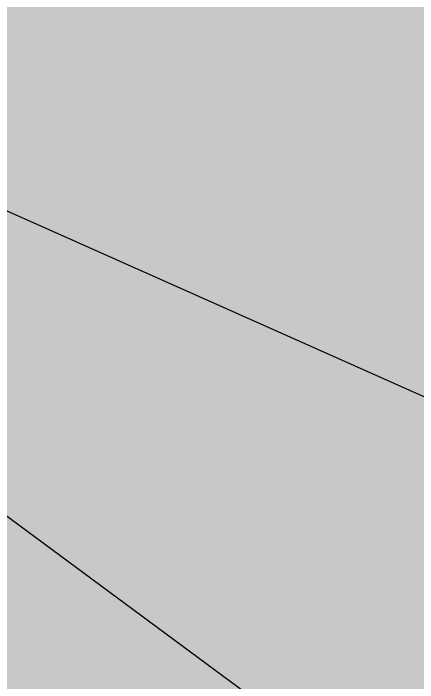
# Model space of a CAD drawing. Extents: x 327443 to 331974, y 6141950 to 6143778.
# Drawn here: x 329827.741 to 329828.477, y 6142724.843 to 6142726.06 of the extents above; entities that cross this region are included whole.
import ezdxf

# ---------------------------------------------------------------- set-up
doc = ezdxf.new("R2010")
doc.units = 0
doc.header["$LTSCALE"] = 5
for name, color, linetype in [('L-MON', 1, 'Continuous'), ('P-BUFFER-H 30m', 51, 'Continuous'), ('P-PROPOSED', 10, 'Continuous'), ('P-PROPOSED-H', 21, 'Continuous')]:
    doc.layers.add(name, color=color, linetype=linetype)

# ---------------------------------------------------------------- blocks, each defined once
blk = doc.blocks.new('TEMP')
h = blk.add_hatch(color=255)
h.dxf.hatch_style = 1
h.paths.add_polyline_path([(0, 0.25143), (-0.66569, 1.15206), (-0.66569, 0.66569), (-1.15206, 0.66569), (-0.25143, 0), (-1.15206, -0.66569), (-0.66569, -0.66569), (-0.66569, -1.15206), (0, -0.25143), (0.66569, -1.15206), (0.66569, -0.66569), (1.15206, -0.66569), (0.25143, 0), (1.15206, 0.66569), (0.66569, 0.66569), (0.66569, 1.15206)])
h.paths.add_polyline_path([(0.56569, 0.84853), (0.56569, 0.56569), (0.84853, 0.56569), (0.08319, 0), (0.84853, -0.56569), (0.56569, -0.56569), (0.56569, -0.84853), (0, -0.08319), (-0.56569, -0.84853), (-0.56569, -0.56569), (-0.84853, -0.56569), (-0.08319, 0), (-0.84853, 0.56569), (-0.56569, 0.56569), (-0.56569, 0.84853), (0, 0.08319)], flags=16)
at = {"color": 255, "flags": 128}
blk.add_lwpolyline([(-0.25143, 0), (-1.15206, 0.66569), (-0.66569, 0.66569), (-0.66569, 1.15206), (0, 0.25143), (0.66569, 1.15206), (0.66569, 0.66569), (1.15206, 0.66569), (0.25143, 0), (1.15206, -0.66569), (0.66569, -0.66569), (0.66569, -1.15206), (0, -0.25143), (-0.66569, -1.15206), (-0.66569, -0.66569), (-1.15206, -0.66569)], close=True, dxfattribs=at)

msp = doc.modelspace()

# ---------------------------------------------------------------- hatches: boundary and pattern name
at = {"layer": 'P-BUFFER-H 30m'}
h = msp.add_hatch(color=256, dxfattribs=at)
h.dxf.hatch_style = 1
edge = h.paths.add_edge_path()
edge.add_line((329824.3507, 6142785.9848), (329846.2964, 6142772.1568))
edge.add_line((329846.2964, 6142772.1568), (330173.0963, 6142626.7726))
edge.add_line((330173.0963, 6142626.7726), (330458.628, 6142615.8627))
edge.add_arc((330457.4827, 6142585.8891), 29.9955, -2.18816, 87.81184, ccw=False)
edge.add_line((330487.4563, 6142584.7439), (330486.6928, 6142564.7615))
edge.add_arc((330456.7192, 6142565.9067), 29.9955, 267.81184, 357.81184, ccw=False)
edge.add_line((330455.5739, 6142535.9331), (330160.4246, 6142547.2105))
edge.add_arc((330161.5698, 6142577.1841), 29.9955, 246.01706, 267.81184, ccw=False)
edge.add_line((330149.3777, 6142549.7783), (329810.4971, 6142700.5368))
edge.add_arc((329822.6892, 6142727.9427), 29.9955, 237.78488, 246.01706, ccw=False)
edge.add_line((329806.6987, 6142702.5649), (329793.879, 6142710.6426))
edge.add_line((329793.879, 6142710.6426), (329661.5454, 6142710.8991))
edge.add_arc((329661.6035, 6142740.8945), 29.9955, 183.26442, 269.88894, ccw=False)
edge.add_line((329631.6567, 6142739.1864), (329630.516, 6142759.1857))
edge.add_arc((329660.4628, 6142760.8937), 29.9955, 89.88894, 183.26442, ccw=False)
edge.add_line((329660.521, 6142790.8891), (329808.4183, 6142790.6025))
edge.add_arc((329808.3601, 6142760.6071), 29.9955, 57.78488, 89.88894, ccw=False)
at = {"layer": 'P-PROPOSED-H'}
h = msp.add_hatch(color=256, dxfattribs=at)
h.dxf.hatch_style = 1
h.paths.add_polyline_path([(329808.3601, 6142760.6071), (329832.1321, 6142745.6283), (330166.1804, 6142597.0195), (330457.4827, 6142585.8891), (330456.7192, 6142565.9067), (330161.5698, 6142577.1841), (329822.6892, 6142727.9427), (329802.5677, 6142740.6213), (329661.6035, 6142740.8945), (329660.4628, 6142760.8937)])

# ---------------------------------------------------------------- linework, layer by layer
at = {"layer": 'P-PROPOSED', "flags": 128}
msp.add_lwpolyline([(329808.3601, 6142760.6071), (329832.1321, 6142745.6283), (330166.1804, 6142597.0195), (330457.4827, 6142585.8891), (330456.7192, 6142565.9067), (330161.5698, 6142577.1841), (329822.6892, 6142727.9427), (329802.5677, 6142740.6213), (329661.6035, 6142740.8945), (329660.4628, 6142760.8937)], close=True, dxfattribs=at)

# ---------------------------------------------------------------- block references
at = {"layer": 'L-MON', "xscale": 4.999244099999998, "yscale": 4.999244099999998, "zscale": 4.999244099999998}
msp.add_blockref('TEMP', (329822.6892, 6142727.9427), dxfattribs=at)

doc.saveas('drawing.dxf')
